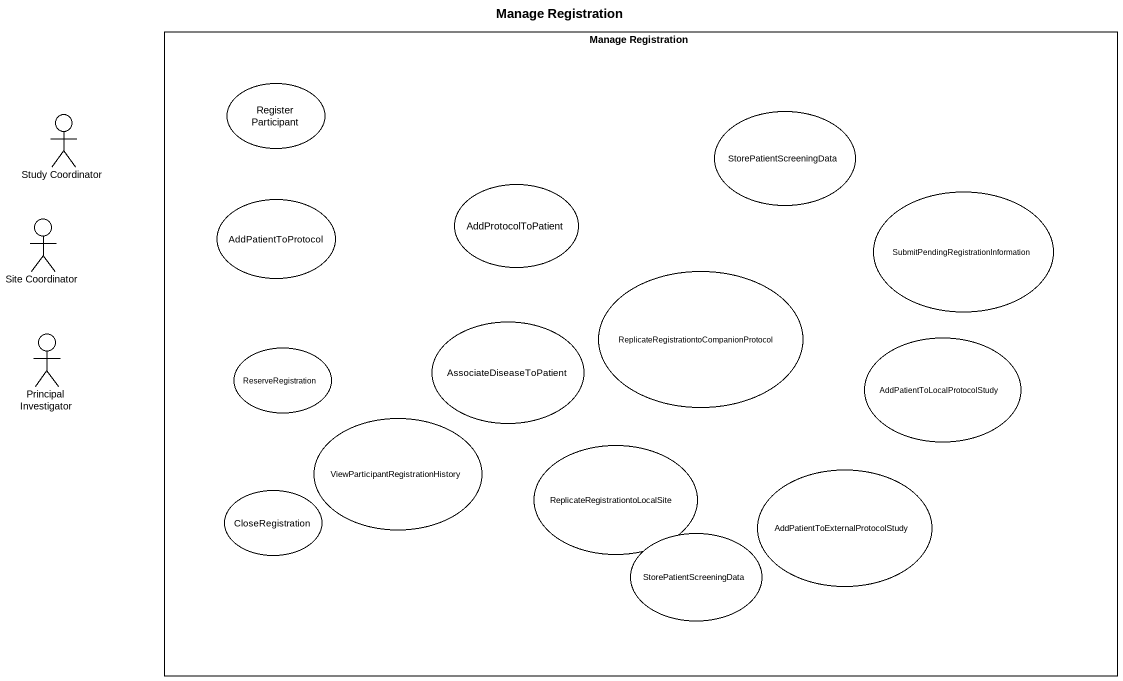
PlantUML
@startuml
title Manage Registration
rectangle "Manage Registration" as Manage_Registration {
  usecase "Register Participant" as Register_Participant
  usecase StorePatientScreeningData
  usecase AddPatientToProtocol
  usecase AddProtocolToPatient
  usecase "SubmitPendingRegistrationInformation" as SubmitPendingRegistrationInf
  usecase "ReplicateRegistrationtoCompanionProtocol" as ReplicateRegistrationtoCompa
  usecase AssociateDiseaseToPatient
  usecase "AddPatientToLocalProtocolStudy" as AddPatientToLocalProtocolStu
  usecase ReserveRegistration
  usecase "ViewParticipantRegistrationHistory" as ViewParticipantRegistrationH
  usecase "ReplicateRegistrationtoLocalSite" as ReplicateRegistrationtoLocal
  usecase CloseRegistration
  usecase "AddPatientToExternalProtocolStudy" as AddPatientToExternalProtocol
  usecase "StorePatientScreeningData" as StorePatientScreeningData_2
}
actor "Study Coordinator" as Study_Coordinator
actor "Site Coordinator" as Site_Coordinator
actor "Principal Investigator" as Principal_Investigator
@enduml
